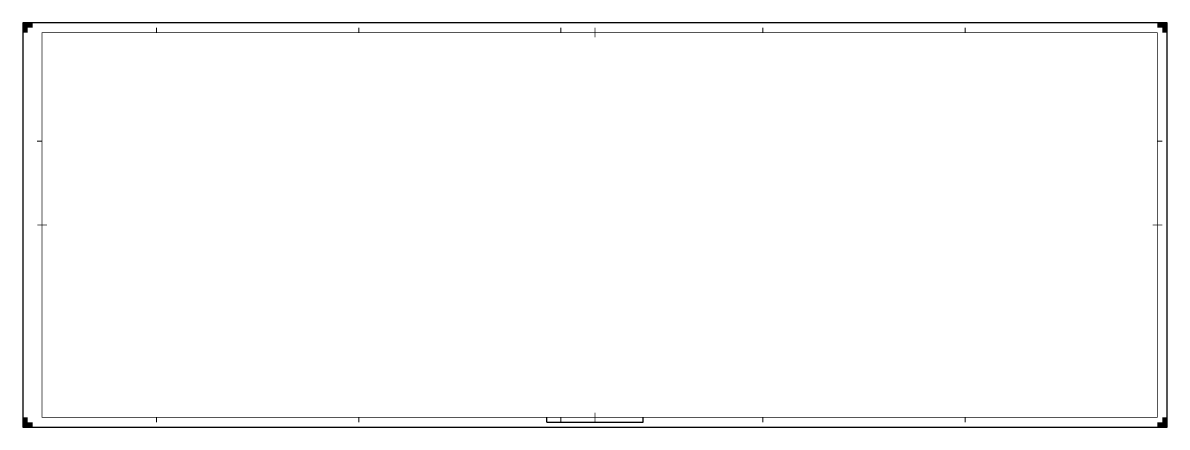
# Model space of a CAD drawing. Extents: x -20 to 1169, y -10 to 410.
import ezdxf

# ---------------------------------------------------------------- set-up
doc = ezdxf.new("R2010")
doc.units = 0
for name, color, linetype, lineweight in [('to-xx-kader', 7, 'CONTINUOUS', 25), ('to-xx-snijrand', 7, 'CONTINUOUS', 25), ('to-xx-vouwmerk', 7, 'CONTINUOUS', 18)]:
    doc.layers.add(name, color=color, linetype=linetype, lineweight=lineweight)

msp = doc.modelspace()

# ---------------------------------------------------------------- hatches: boundary and pattern name
at = {"layer": 'to-xx-snijrand'}
for points in [[(-10, 410), (-20, 410), (-20, 400), (-15, 400), (-15, 405), (-10, 405)], [(1169, 400), (1169, 410), (1159, 410), (1159, 405), (1164, 405), (1164, 400)], [(-20, 0), (-20, -10), (-10, -10), (-10, -5), (-15, -5), (-15, 0)], [(1159, -10), (1169, -10), (1169, 0), (1164, 0), (1164, -5), (1159, -5)]]:
    msp.add_hatch(color=256, dxfattribs=at).paths.add_polyline_path(points)

# ---------------------------------------------------------------- linework, layer by layer
at = {"layer": 'to-xx-kader'}
for p, q in [((524.5, -5), (524.5, 0)), ((624.5, -5), (624.5, 0)), ((524.5, -5), (624.5, -5))]:
    msp.add_line(p, q, dxfattribs=at)
at = {"layer": 'to-xx-kader', "const_width": 0.7, "flags": 128}
for points in [[(574.5, 405), (574.5, 395)], [(-5, 200), (5, 200)], [(1164, 200), (1154, 200)], [(574.5, -5), (574.5, 5)]]:
    msp.add_lwpolyline(points, dxfattribs=at)
at = {"layer": 'to-xx-kader', "const_width": 0.7}
msp.add_lwpolyline([(0, 0), (1159, 0), (1159, 400), (0, 400)], close=True, dxfattribs=at)
at = {"layer": 'to-xx-snijrand'}
for p, q in [((1169, 410), (-20, 410)), ((-20, 410), (-20, -10)), ((1169, -10), (1169, 410)), ((-20, -10), (1169, -10))]:
    msp.add_line(p, q, dxfattribs=at)
at = {"layer": 'to-xx-vouwmerk', "flags": 128}
for points in [[(119, 400), (119, 405)], [(329, 400), (329, 405)], [(539, 400), (539, 405)], [(749, 400), (749, 405)], [(959, 400), (959, 405)], [(0, 287), (-5, 287)], [(1159, 287), (1164, 287)], [(119, 0), (119, -5)], [(329, 0), (329, -5)], [(539, 0), (539, -5)], [(749, 0), (749, -5)], [(959, 0), (959, -5)]]:
    msp.add_lwpolyline(points, dxfattribs=at)

doc.saveas('drawing.dxf')
